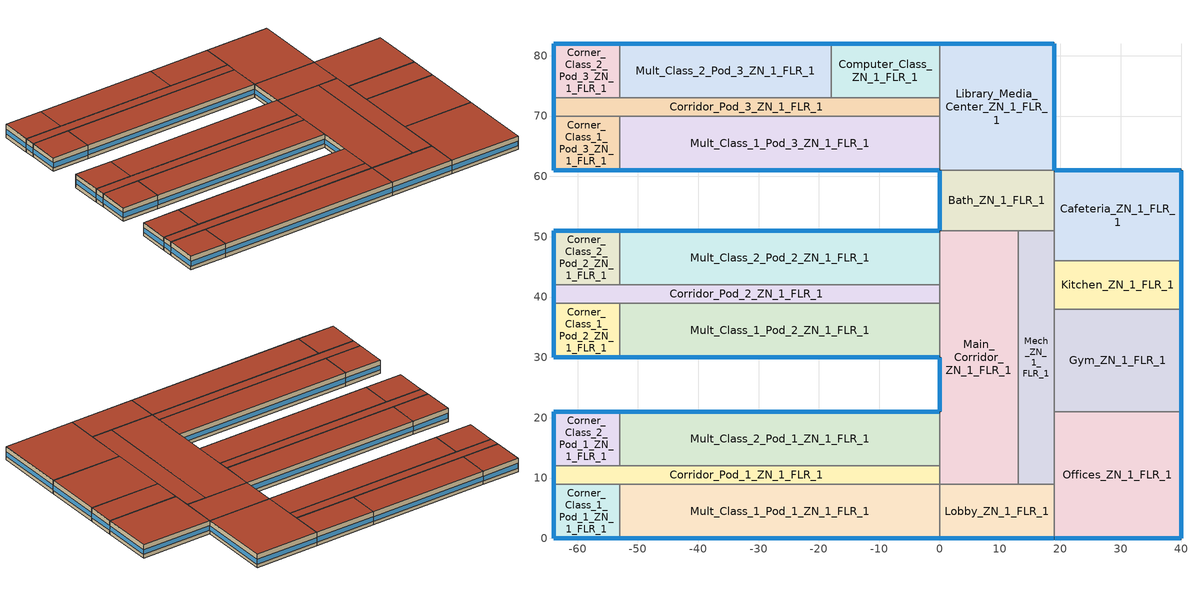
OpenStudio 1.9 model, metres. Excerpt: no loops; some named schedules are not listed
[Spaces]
Library_Media_Center_ZN_1_FLR_1
 floor ground: 19,82 19,61 0,61 0,82 z0
 wall outside: 19,61 19,82 0,82 z0:4
 wall to Computer_Class_ZN_1_FLR_1: 0,82 0,73 z0:4
 wall to Bath_ZN_1_FLR_1: 0,61 19,61 z0:4
 wall to Mult_Class_1_Pod_3_ZN_1_FLR_1: 0,70 0,61 z0:4
 wall to Corridor_Pod_3_ZN_1_FLR_1: 0,73 0,70 z0:4
 window: 19,61.05 19,81.95 / 18.95,82 0.05,82 z1.1:2.51
 roof outside: 19,61 19,82 0,82 0,61 z4
Main_Corridor_ZN_1_FLR_1
 floor ground: 13,51 13,9 0,9 0,51 z0
 wall outside: 0,30 0,21 z0:4
 wall to Lobby_ZN_1_FLR_1: 0,9 13,9 z0:4
 wall to Mult_Class_2_Pod_2_ZN_1_FLR_1: 0,51 0,42 z0:4
 wall to Mult_Class_2_Pod_1_ZN_1_FLR_1: 0,21 0,12 z0:4
 wall to Corridor_Pod_1_ZN_1_FLR_1: 0,12 0,9 z0:4
 wall to Bath_ZN_1_FLR_1: 13,51 0,51 z0:4
 wall to Mech_ZN_1_FLR_1: 13,9 13,51 z0:4
 wall to Corridor_Pod_2_ZN_1_FLR_1: 0,42 0,39 z0:4
 wall to Mult_Class_1_Pod_2_ZN_1_FLR_1: 0,39 0,30 z0:4
 window: 0,29.95 0,21.05 z1.1:2.52
 roof outside: 13,9 13,51 0,51 0,9 z4
Corridor_Pod_2_ZN_1_FLR_1
 floor ground: 0,42 0,39 -64,39 -64,42 z0
 wall outside: -64,42 -64,39 z0:4
 wall to Corner_Class_2_Pod_2_ZN_1_FLR_1: -53,42 -64,42 z0:4
 wall to Mult_Class_1_Pod_2_ZN_1_FLR_1: -53,39 0,39 z0:4
 wall to Corner_Class_1_Pod_2_ZN_1_FLR_1: -64,39 -53,39 z0:4
 wall to Mult_Class_2_Pod_2_ZN_1_FLR_1: 0,42 -53,42 z0:4
 window: -64,41.95 -64,39.05 z1.1:2.55
 roof outside: 0,39 0,42 -64,42 -64,39 z4
Kitchen_ZN_1_FLR_1
 floor ground: 40,46 40,38 19,38 19,46 z0
 wall outside: 40,38 40,46 z0:4
 wall to Mech_ZN_1_FLR_1: 19,46 19,38 z0:4
 wall to Cafeteria_ZN_1_FLR_1: 40,46 19,46 z0:4
 wall to Gym_ZN_1_FLR_1: 19,38 40,38 z0:4
 window: 40,38.05 40,45.95 z1.1:2.52
 roof outside: 40,38 40,46 19,46 19,38 z4
Computer_Class_ZN_1_FLR_1
 floor ground: 0,82 0,73 -18,73 -18,82 z0
 wall outside: 0,82 -18,82 z0:4
 wall to Corridor_Pod_3_ZN_1_FLR_1: -18,73 0,73 z0:4
 wall to Mult_Class_2_Pod_3_ZN_1_FLR_1: -18,82 -18,73 z0:4
 window: -0.05,82 -17.95,82 z1.1:2.51
 roof outside: 0,73 0,82 -18,82 -18,73 z4
Corner_Class_2_Pod_2_ZN_1_FLR_1
 floor ground: -53,51 -53,42 -64,42 -64,51 z0
 wall outside: -53,51 -64,51 -64,42 z0:4
 wall to Mult_Class_2_Pod_2_ZN_1_FLR_1: -53,42 -53,51 z0:4
 window: -53.05,51 -63.95,51 z1.1:2.51; -64,50.95 -64,42.05 z1.1:2.52
 roof outside: -53,42 -53,51 -64,51 -64,42 z4
Corridor_Pod_3_ZN_1_FLR_1
 floor ground: 0,73 0,70 -64,70 -64,73 z0
 wall outside: -64,73 -64,70 z0:4
 wall to Mult_Class_2_Pod_3_ZN_1_FLR_1: -18,73 -53,73 z0:4
 wall to Corner_Class_2_Pod_3_ZN_1_FLR_1: -53,73 -64,73 z0:4
 wall to Mult_Class_1_Pod_3_ZN_1_FLR_1: -53,70 0,70 z0:4
 wall to Corner_Class_1_Pod_3_ZN_1_FLR_1: -64,70 -53,70 z0:4
 window: -64,72.95 -64,70.05 z1.1:2.55
 roof outside: 0,70 0,73 -64,73 -64,70 z4
Mech_ZN_1_FLR_1
 floor ground: 19,51 19,9 13,9 13,51 z0
 wall to Lobby_ZN_1_FLR_1: 13,9 19,9 z0:4
 wall to Offices_ZN_1_FLR_1: 19,9 19,21 z0:4
 wall to Gym_ZN_1_FLR_1: 19,21 19,38 z0:4
 wall to Bath_ZN_1_FLR_1: 19,51 13,51 z0:4
 wall to Cafeteria_ZN_1_FLR_1: 19,46 19,51 z0:4
 roof outside: 19,9 19,51 13,51 13,9 z4
Mult_Class_1_Pod_1_ZN_1_FLR_1
 floor ground: 0,9 0,0 -53,0 -53,9 z0
 wall outside: -53,0 0,0 z0:4
 wall to Lobby_ZN_1_FLR_1: 0,0 0,9 z0:4
 wall to Corridor_Pod_1_ZN_1_FLR_1: 0,9 -53,9 z0:4
 wall to Corner_Class_1_Pod_1_ZN_1_FLR_1: -53,9 -53,0 z0:4
 window: -52.95,0 -0.05,0 z1.1:2.5
 roof outside: 0,0 0,9 -53,9 -53,0 z4
Mult_Class_1_Pod_2_ZN_1_FLR_1
 floor ground: 0,39 0,30 -53,30 -53,39 z0
 wall outside: -53,30 0,30 z0:4
 wall to Corner_Class_1_Pod_2_ZN_1_FLR_1: -53,39 -53,30 z0:4
 window: -52.95,30 -0.05,30 z1.1:2.5
 roof outside: 0,30 0,39 -53,39 -53,30 z4
Cafeteria_ZN_1_FLR_1
 floor ground: 40,61 40,46 19,46 19,61 z0
 wall outside: 40,46 40,61 19,61 z0:4
 wall to Bath_ZN_1_FLR_1: 19,61 19,51 z0:4
 window: 39.95,61 19.05,61 / 40,46.05 40,60.95 z1.1:2.51
 roof outside: 40,46 40,61 19,61 19,46 z4
Corner_Class_2_Pod_3_ZN_1_FLR_1
 floor ground: -53,82 -53,73 -64,73 -64,82 z0
 wall outside: -53,82 -64,82 -64,73 z0:4
 wall to Mult_Class_2_Pod_3_ZN_1_FLR_1: -53,73 -53,82 z0:4
 window: -64,81.95 -64,73.05 z1.1:2.52; -53.05,82 -63.95,82 z1.1:2.51
 roof outside: -53,73 -53,82 -64,82 -64,73 z4
Corner_Class_2_Pod_1_ZN_1_FLR_1
 floor ground: -53,21 -53,12 -64,12 -64,21 z0
 wall outside: -53,21 -64,21 -64,12 z0:4
 wall to Mult_Class_2_Pod_1_ZN_1_FLR_1: -53,12 -53,21 z0:4
 wall to Corridor_Pod_1_ZN_1_FLR_1: -64,12 -53,12 z0:4
 window: -53.05,21 -63.95,21 z1.1:2.51; -64,20.95 -64,12.05 z1.1:2.52
 roof outside: -53,12 -53,21 -64,21 -64,12 z4
Corridor_Pod_1_ZN_1_FLR_1
 floor ground: 0,12 0,9 -64,9 -64,12 z0
 wall outside: -64,12 -64,9 z0:4
 wall to Corner_Class_1_Pod_1_ZN_1_FLR_1: -64,9 -53,9 z0:4
 wall to Mult_Class_2_Pod_1_ZN_1_FLR_1: 0,12 -53,12 z0:4
 window: -64,11.95 -64,9.05 z1.1:2.55
 roof outside: 0,9 0,12 -64,12 -64,9 z4
Mult_Class_2_Pod_2_ZN_1_FLR_1
 floor ground: 0,51 0,42 -53,42 -53,51 z0
 wall outside: 0,51 -53,51 z0:4
 window: -0.05,51 -52.95,51 z1.1:2.5
 roof outside: 0,42 0,51 -53,51 -53,42 z4
Bath_ZN_1_FLR_1
 floor ground: 19,61 19,51 0,51 0,61 z0
 wall outside: 0,61 0,51 z0:4
 window: 0,60.95 0,51.05 z1.1:2.51
 roof outside: 19,51 19,61 0,61 0,51 z4
Corner_Class_1_Pod_3_ZN_1_FLR_1
 floor ground: -53,70 -53,61 -64,61 -64,70 z0
 wall outside: -64,70 -64,61 -53,61 z0:4
 wall to Mult_Class_1_Pod_3_ZN_1_FLR_1: -53,61 -53,70 z0:4
 window: -64,69.95 -64,61.05 z1.1:2.52; -63.95,61 -53.05,61 z1.1:2.51
 roof outside: -53,61 -53,70 -64,70 -64,61 z4
Gym_ZN_1_FLR_1
 floor ground: 40,38 40,21 19,21 19,38 z0
 wall outside: 40,21 40,38 z0:4
 wall to Offices_ZN_1_FLR_1: 19,21 40,21 z0:4
 window: 40,21.05 40,37.95 z1.1:2.51
 roof outside: 40,21 40,38 19,38 19,21 z4
Lobby_ZN_1_FLR_1
 floor ground: 19,9 19,0 0,0 0,9 z0
 wall outside: 0,0 19,0 z0:4
 wall to Offices_ZN_1_FLR_1: 19,0 19,9 z0:4
 window: 0.05,0 18.95,0 z1.1:2.51
 roof outside: 19,0 19,9 0,9 0,0 z4
Mult_Class_2_Pod_1_ZN_1_FLR_1
 floor ground: 0,21 0,12 -53,12 -53,21 z0
 wall outside: 0,21 -53,21 z0:4
 window: -0.05,21 -52.95,21 z1.1:2.5
 roof outside: 0,12 0,21 -53,21 -53,12 z4
Mult_Class_2_Pod_3_ZN_1_FLR_1
 floor ground: -18,82 -18,73 -53,73 -53,82 z0
 wall outside: -18,82 -53,82 z0:4
 window: -18.05,82 -52.95,82 z1.1:2.5
 roof outside: -18,73 -18,82 -53,82 -53,73 z4
Offices_ZN_1_FLR_1
 floor ground: 40,21 40,0 19,0 19,21 z0
 wall outside: 19,0 40,0 40,21 z0:4
 window: 19.05,0 39.95,0 / 40,0.05 40,20.95 z1.1:2.51
 roof outside: 40,0 40,21 19,21 19,0 z4
Mult_Class_1_Pod_3_ZN_1_FLR_1
 floor ground: 0,70 0,61 -53,61 -53,70 z0
 wall outside: -53,61 0,61 z0:4
 window: -52.95,61 -0.05,61 z1.1:2.5
 roof outside: 0,61 0,70 -53,70 -53,61 z4
Corner_Class_1_Pod_2_ZN_1_FLR_1
 floor ground: -53,39 -53,30 -64,30 -64,39 z0
 wall outside: -64,39 -64,30 -53,30 z0:4
 window: -64,38.95 -64,30.05 z1.1:2.52; -63.95,30 -53.05,30 z1.1:2.51
 roof outside: -53,30 -53,39 -64,39 -64,30 z4
Corner_Class_1_Pod_1_ZN_1_FLR_1
 floor ground: -53,9 -53,0 -64,0 -64,9 z0
 wall outside: -64,9 -64,0 -53,0 z0:4
 window: -63.95,0 -53.05,0 z1.1:2.51; -64,8.95 -64,0.05 z1.1:2.52
 roof outside: -53,0 -53,9 -64,9 -64,0 z4
[Site]
Houston Bush Intercontinental_TX_USA: Latitude {deg}=30; Longitude {deg}=-95.37; Time Zone {hr}=-6; Elevation {m}=29; Terrain=City
[Building]
90.1-2007-PrimarySchool-ASHRAE 169-2006-2A created: 2015-08-18 13:33:32 -0600: North Axis {deg}=0; Default Construction Set=90.1-2007 - PriSchl - ASHRAE 169-2006-2A
[Site:GroundTemperature:BuildingSurface]
20.78, 20.74, 20.81, 20.87, 20.95, 23.19, 23.53, 23.6, 23.61, 21.33, 21.02, 20.85
[Site:WaterMainsTemperature]
Calculation Method=Correlation; Annual Average Outdoor Air Temperature {C}=20.3167; Maximum Difference In Monthly Average Outdoor Air Temperatures {deltaC}=17.8
[SizingPeriod:DesignDay] Barometric Pressure {Pa}=100977; Sky Clearness=0; Rain Indicator=0; Snow Indicator=0; Day of Month=21; Daylight Saving Time Indicator=0; Humidity Indicating Type=Wetbulb; Dry-Bulb Temperature Range Modifier Type=DefaultMultipliers
Name | Maximum Dry-Bulb Temperature {C} | Daily Dry-Bulb Temperature Range {deltaC} | Humidity Indicating Conditions at Maximum Dry-Bulb {BasedOnField A3} | Wind Speed {m/s} | Wind Direction {deg} | Month | Day Type | Solar Model Indicator | ASHRAE Taub | ASHRAE Taud
Houston Bush Intercontinental Ann Clg .4% Condns DB=>MWB | 36 | 10.1 | 24.8 | 3.5 | 170 | 7 | SummerDesignDay | ASHRAETau | 0.499 | 1.97
Houston Bush Intercontinental Ann Htg 99.6% Condns DB | -1.6 | 0 | -1.6 | 2.8 | 0 | 1 | WinterDesignDay | ASHRAEClearSky
[ClimateZones]
Climate Zone Institution Name 1=ASHRAE; Climate Zone Document Name 1=ANSI/ASHRAE Standard 169; Climate Zone Document Year 1=2006; Climate Zone Institution Name 2=CEC; Climate Zone Document Name 2=California Climate Zone Descriptions; Climate Zone Document Year 2=1995
[Material:NoMass] Thermal Absorptance=0.9; Solar Absorptance=0.7
Name | Roughness | Thermal Resistance {m2-K/W} | Visible Absorptance
CP02 CARPET PAD | VeryRough | 0.21648 | 0.8
Typical Insulation R-6.78 | Smooth | 1.19347 | 0.7
Typical Carpet Pad | Smooth | 0.21648 | 0.8
Typical Insulation R-5.89 | Smooth | 1.03652 | 0.7
Typical Insulation R-19.72 | Smooth | 3.4722 | 0.7
Typical Insulation R-0.58 | Smooth | 0.101875 | 0.7
Typical Insulation | Smooth | 0.0282222 | 0.7
[Material]
Name | Roughness | Thickness {m} | Conductivity {W/m-K} | Density {kg/m3} | Specific Heat {J/kg-K} | Thermal Absorptance | Solar Absorptance | Visible Absorptance
100mm Normalweight concrete floor | MediumSmooth | 0.1016 | 2.31 | 2322 | 832
G01 13mm gypsum board | Smooth | 0.0127 | 0.16 | 800 | 1090 | 0.9 | 0.7 | 0.5
4 in. Normalweight Concrete Floor | MediumRough | 0.1016 | 2.31 | 2322 | 832 | 0.9 | 0.7 | 0.7
25mm Stucco | Smooth | 0.0254 | 0.72 | 1856 | 840 | 0.9 | 0.7 | 0.7
5/8 in. Gypsum Board | MediumSmooth | 0.0159 | 0.16 | 800 | 1090 | 0.9 | 0.7 | 0.7
Roof Membrane - Highly Reflective | VeryRough | 0.0095 | 0.16 | 1121.29 | 1460 | 0.75 | 0.45 | 0.7
Metal Roof Surface; F08 Metal surface | Smooth | 0.0008 | 45.28 | 7824 | 500 | 0.9 | 0.7 | 0.7
6 in. Normalweight Concrete Floor | MediumRough | 0.1524 | 2.31 | 2322 | 832 | 0.9 | 0.7 | 0.7
8 in. Concrete Block Basement Wall | MediumRough | 0.2032 | 1.326 | 1842 | 912 | 0.9 | 0.7 | 0.7
G05 25mm wood | MediumSmooth | 0.0254 | 0.15 | 608 | 1630 | 0.9 | 0.5 | 0.5
Std Wood 6inch | MediumSmooth | 0.15 | 0.12 | 540 | 1210 | 0.9 | 0.7 | 0.7
[Construction]
Typical Insulated Exterior Mass Floor R-9.35: Typical Insulation R-6.78, 4 in. Normalweight Concrete Floor, Typical Carpet Pad
Typical Insulated Steel Framed Exterior Wall R-8.06: 25mm Stucco, 5/8 in. Gypsum Board, Typical Insulation R-5.89, 5/8 in. Gypsum Board
Typical IEAD Roof - Highly Reflective R-20.83: Roof Membrane - Highly Reflective, Typical Insulation R-19.72, Metal Roof Surface
Typical Interior Floor: 100mm Normalweight concrete floor, CP02 CARPET PAD
Typical Interior Wall: G01 13mm gypsum board, G01 13mm gypsum board
Typical Interior Ceiling: CP02 CARPET PAD, 100mm Normalweight concrete floor
Typical Insulated Carpeted 6in Slab Floor: 6 in. Normalweight Concrete Floor, Typical Carpet Pad
Typical Insulated Basement Mass Wall: 8 in. Concrete Block Basement Wall
U 0.72 SHGC 0.25 Sgl Ref-B-M Tint 6mm: REF B TINT MID 6MM
Typical Insulated Metal Door R-1.43: F08 Metal surface, Typical Insulation R-0.58
Typical Overhead Door: Typical Insulation
U 1.98 SHGC 0.36 Sgl Ref-B-H Clr 6mm: REF B CLEAR HI 6MM
Typical Interior Window: Clear 3mm
Typical Interior Door; Typical Interior Partition: G05 25mm wood
InteriorFurnishings: Std Wood 6inch
[DefaultConstructionSet]
90.1-2007 - PriSchl - ASHRAE 169-2006-2A: Default Exterior Surface Constructions=Default Surface Constructions 1; Default Interior Surface Constructions=Default Surface Constructions 2; Default Ground Contact Surface Constructions=Default Surface Constructions 3; Default Exterior SubSurface Constructions=Default Sub Surface Constructions 1; Default Interior SubSurface Constructions=Default Sub Surface Constructions 2; Interior Partition Construction=Typical Interior Partition
[DefaultSurfaceConstructions]
Name | Floor Construction | Wall Construction | Roof Ceiling Construction
Default Surface Constructions 1 | Typical Insulated Exterior Mass Floor R-9.35 | Typical Insulated Steel Framed Exterior Wall R-8.06 | Typical IEAD Roof - Highly Reflective R-20.83
Default Surface Constructions 2 | Typical Interior Floor | Typical Interior Wall | Typical Interior Ceiling
Default Surface Constructions 3 | Typical Insulated Carpeted 6in Slab Floor | Typical Insulated Basement Mass Wall
[DefaultSubSurfaceConstructions]
Name | Fixed Window Construction | Operable Window Construction | Door Construction | Overhead Door Construction | Skylight Construction | Tubular Daylight Dome Construction | Tubular Daylight Diffuser Construction
Default Sub Surface Constructions 1 | U 0.72 SHGC 0.25 Sgl Ref-B-M Tint 6mm | U 0.72 SHGC 0.25 Sgl Ref-B-M Tint 6mm | Typical Insulated Metal Door R-1.43 | Typical Overhead Door | U 1.98 SHGC 0.36 Sgl Ref-B-H Clr 6mm | Typical Interior Window | Typical Interior Window
Default Sub Surface Constructions 2 | Typical Interior Window | Typical Interior Window | Typical Interior Door
[WindowMaterial:Glazing] Optical Data Type=SpectralAverage; Infrared Transmittance at Normal Incidence=0; Front Side Infrared Hemispherical Emissivity=0.84; Conductivity {W/m-K}=0.9; Dirt Correction Factor for Solar and Visible Transmittance=1; Solar Diffusing=No
Name | Thickness {m} | Solar Transmittance at Normal Incidence | Front Side Solar Reflectance at Normal Incidence | Back Side Solar Reflectance at Normal Incidence | Visible Transmittance at Normal Incidence | Front Side Visible Reflectance at Normal Incidence | Back Side Visible Reflectance at Normal Incidence | Back Side Infrared Hemispherical Emissivity
REF B TINT MID 6MM | 0.006 | 0.1 | 0.11 | 0.41 | 0.13 | 0.1 | 0.32 | 0.45
REF B CLEAR HI 6MM | 0.006 | 0.24 | 0.16 | 0.32 | 0.3 | 0.16 | 0.29 | 0.6
Clear 3mm | 0.003 | 0.837 | 0.075 | 0.075 | 0.898 | 0.081 | 0.081 | 0.84
[Space] Part of Total Floor Area=Yes
Name | Space Type | Thermal Zone
Corner_Class_2_Pod_3_ZN_1_FLR_1 | 90.1-2007 - PriSchl - Classroom | Corner_Class_2_Pod_3_ZN_1_FLR_1 ZN
Library_Media_Center_ZN_1_FLR_1 | 90.1-2007 - PriSchl - Classroom | Library_Media_Center_ZN_1_FLR_1 ZN
Main_Corridor_ZN_1_FLR_1 | 90.1-2007 - PriSchl - Corridor | Main_Corridor_ZN_1_FLR_1 ZN
Corridor_Pod_2_ZN_1_FLR_1 | 90.1-2007 - PriSchl - Corridor | Corridor_Pod_2_ZN_1_FLR_1 ZN
Mult_Class_2_Pod_2_ZN_1_FLR_1 | 90.1-2007 - PriSchl - Classroom | Mult_Class_2_Pod_2_ZN_1_FLR_1 ZN
Kitchen_ZN_1_FLR_1 | 90.1-2007 - PriSchl - Kitchen | Kitchen_ZN_1_FLR_1 ZN
Mult_Class_1_Pod_3_ZN_1_FLR_1 | 90.1-2007 - PriSchl - Classroom | Mult_Class_1_Pod_3_ZN_1_FLR_1 ZN
Corridor_Pod_1_ZN_1_FLR_1 | 90.1-2007 - PriSchl - Corridor | Corridor_Pod_1_ZN_1_FLR_1 ZN
Computer_Class_ZN_1_FLR_1 | 90.1-2007 - PriSchl - Classroom | Computer_Class_ZN_1_FLR_1 ZN
Mult_Class_1_Pod_2_ZN_1_FLR_1 | 90.1-2007 - PriSchl - Classroom | Mult_Class_1_Pod_2_ZN_1_FLR_1 ZN
Mult_Class_2_Pod_1_ZN_1_FLR_1 | 90.1-2007 - PriSchl - Classroom | Mult_Class_2_Pod_1_ZN_1_FLR_1 ZN
Corner_Class_2_Pod_2_ZN_1_FLR_1 | 90.1-2007 - PriSchl - Classroom | Corner_Class_2_Pod_2_ZN_1_FLR_1 ZN
Mult_Class_1_Pod_1_ZN_1_FLR_1 | 90.1-2007 - PriSchl - Classroom | Mult_Class_1_Pod_1_ZN_1_FLR_1 ZN
Corner_Class_1_Pod_1_ZN_1_FLR_1 | 90.1-2007 - PriSchl - Classroom | Corner_Class_1_Pod_1_ZN_1_FLR_1 ZN
Corridor_Pod_3_ZN_1_FLR_1 | 90.1-2007 - PriSchl - Corridor | Corridor_Pod_3_ZN_1_FLR_1 ZN
Mech_ZN_1_FLR_1 | 90.1-2007 - PriSchl - Mechanical | Mech_ZN_1_FLR_1 ZN
Cafeteria_ZN_1_FLR_1 | 90.1-2007 - PriSchl - Cafeteria | Cafeteria_ZN_1_FLR_1 ZN
Corner_Class_2_Pod_1_ZN_1_FLR_1 | 90.1-2007 - PriSchl - Classroom | Corner_Class_2_Pod_1_ZN_1_FLR_1 ZN
Bath_ZN_1_FLR_1 | 90.1-2007 - PriSchl - Restroom | Bath_ZN_1_FLR_1 ZN
Corner_Class_1_Pod_3_ZN_1_FLR_1 | 90.1-2007 - PriSchl - Classroom | Corner_Class_1_Pod_3_ZN_1_FLR_1 ZN
Corner_Class_1_Pod_2_ZN_1_FLR_1 | 90.1-2007 - PriSchl - Classroom | Corner_Class_1_Pod_2_ZN_1_FLR_1 ZN
Offices_ZN_1_FLR_1 | 90.1-2007 - PriSchl - Office | Offices_ZN_1_FLR_1 ZN
Gym_ZN_1_FLR_1 | 90.1-2007 - PriSchl - Gym | Gym_ZN_1_FLR_1 ZN
Lobby_ZN_1_FLR_1 | 90.1-2007 - PriSchl - Lobby | Lobby_ZN_1_FLR_1 ZN
Mult_Class_2_Pod_3_ZN_1_FLR_1 | 90.1-2007 - PriSchl - Classroom | Mult_Class_2_Pod_3_ZN_1_FLR_1 ZN
[SpaceType] Standards Building Type=PrimarySchool
Name | Default Schedule Set | Design Specification Outdoor Air Object | Standards Space Type
90.1-2007 - PriSchl - Mechanical | 90.1-2007 - PriSchl - Mechanical Schedule Set | 90.1-2007 - PriSchl - Mechanical Ventilation | Mechanical
90.1-2007 - PriSchl - Classroom | 90.1-2007 - PriSchl - Classroom Schedule Set | 90.1-2007 - PriSchl - Classroom Ventilation | Classroom
90.1-2007 - PriSchl - Office | 90.1-2007 - PriSchl - Office Schedule Set | 90.1-2007 - PriSchl - Office Ventilation | Office
90.1-2007 - PriSchl - Cafeteria | 90.1-2007 - PriSchl - Cafeteria Schedule Set | 90.1-2007 - PriSchl - Cafeteria Ventilation | Cafeteria
90.1-2007 - PriSchl - Kitchen | 90.1-2007 - PriSchl - Kitchen Schedule Set | 90.1-2007 - PriSchl - Kitchen Ventilation | Kitchen
90.1-2007 - PriSchl - Gym | 90.1-2007 - PriSchl - Gym Schedule Set | 90.1-2007 - PriSchl - Gym Ventilation | Gym
90.1-2007 - PriSchl - Restroom | 90.1-2007 - PriSchl - Restroom Schedule Set | 90.1-2007 - PriSchl - Restroom Ventilation | Restroom
90.1-2007 - PriSchl - Corridor | 90.1-2007 - PriSchl - Corridor Schedule Set | 90.1-2007 - PriSchl - Corridor Ventilation | Corridor
90.1-2007 - PriSchl - Lobby | 90.1-2007 - PriSchl - Lobby Schedule Set | 90.1-2007 - PriSchl - Lobby Ventilation | Lobby
[DefaultScheduleSet] Infiltration Schedule=SchoolPrimary INFIL_SCH_PNNL
Name | Lighting Schedule | Electric Equipment Schedule | Number of People Schedule | People Activity Level Schedule | Gas Equipment Schedule
90.1-2007 - PriSchl - Mechanical Schedule Set | SchoolPrimary BLDG_LIGHT_SCH | SchoolPrimary BLDG_EQUIP_SCH
90.1-2007 - PriSchl - Classroom Schedule Set | SchoolPrimary BLDG_LIGHT_CLASSROOM_SCH | SchoolPrimary BLDG_EQUIP_SCH | SchoolPrimary BLDG_LIGHT_CLASSROOM_SCH | SchoolPrimary ACTIVITY_SCH
90.1-2007 - PriSchl - Office Schedule Set | SchoolPrimary BLDG_LIGHT_SCH | SchoolPrimary BLDG_EQUIP_SCH | SchoolPrimary BLDG_LIGHT_OFFICE_SCH | SchoolPrimary ACTIVITY_SCH
90.1-2007 - PriSchl - Cafeteria Schedule Set | SchoolPrimary BLDG_LIGHT_SCH | SchoolPrimary BLDG_EQUIP_SCH | SchoolPrimary BLDG_OCC_SCH_Cafeteria | SchoolPrimary ACTIVITY_SCH
90.1-2007 - PriSchl - Kitchen Schedule Set | SchoolPrimary BLDG_LIGHT_SCH | SchoolPrimary KITCHEN_ELEC_EQUIP_SCH | SchoolPrimary BLDG_LIGHT_SCH | SchoolPrimary ACTIVITY_SCH | SchoolPrimary KITCHEN_GAS_EQUIP_SCH
90.1-2007 - PriSchl - Gym Schedule Set | SchoolPrimary BLDG_LIGHT_GYM_SCH | SchoolPrimary BLDG_EQUIP_SCH | SchoolPrimary BLDG_LIGHT_GYM_SCH | SchoolPrimary ACTIVITY_SCH
90.1-2007 - PriSchl - Restroom Schedule Set | SchoolPrimary BLDG_LIGHT_BATH_SCH | SchoolPrimary BLDG_EQUIP_SCH
90.1-2007 - PriSchl - Corridor Schedule Set | SchoolPrimary BLDG_LIGHT_CORRIDOR_SCH | SchoolPrimary BLDG_EQUIP_SCH
90.1-2007 - PriSchl - Lobby Schedule Set | SchoolPrimary BLDG_LIGHT_LOBBYFLR1_SCH | SchoolPrimary BLDG_EQUIP_SCH
[Lights:Definition] Design Level Calculation Method=Watts/Area; Fraction Radiant=0.37; Fraction Visible=0.2; Return Air Fraction=0
Name | Watts per Space Floor Area {W/m2}
90.1-2007 - PriSchl - Mechanical Lights Definition | 16.1459
90.1-2007 - PriSchl - Classroom Lights Definition | 15.0695
90.1-2007 - PriSchl - Office Lights Definition | 11.8403
90.1-2007 - PriSchl - Cafeteria Lights Definition; 90.1-2007 - PriSchl - Gym Lights Definition; 90.1-2007 - PriSchl - Restroom Lights Definition | 9.68752
90.1-2007 - PriSchl - Kitchen Lights Definition | 12.9167
90.1-2007 - PriSchl - Corridor Lights Definition | 5.38196
90.1-2007 - PriSchl - Lobby Lights Definition | 13.9931
[Lights]
Name | Lights Definition | Space or SpaceType
90.1-2007 - PriSchl - Mechanical Lights | 90.1-2007 - PriSchl - Mechanical Lights Definition | 90.1-2007 - PriSchl - Mechanical
90.1-2007 - PriSchl - Classroom Lights | 90.1-2007 - PriSchl - Classroom Lights Definition | 90.1-2007 - PriSchl - Classroom
90.1-2007 - PriSchl - Office Lights | 90.1-2007 - PriSchl - Office Lights Definition | 90.1-2007 - PriSchl - Office
90.1-2007 - PriSchl - Cafeteria Lights | 90.1-2007 - PriSchl - Cafeteria Lights Definition | 90.1-2007 - PriSchl - Cafeteria
90.1-2007 - PriSchl - Kitchen Lights | 90.1-2007 - PriSchl - Kitchen Lights Definition | 90.1-2007 - PriSchl - Kitchen
90.1-2007 - PriSchl - Gym Lights | 90.1-2007 - PriSchl - Gym Lights Definition | 90.1-2007 - PriSchl - Gym
90.1-2007 - PriSchl - Restroom Lights | 90.1-2007 - PriSchl - Restroom Lights Definition | 90.1-2007 - PriSchl - Restroom
90.1-2007 - PriSchl - Corridor Lights | 90.1-2007 - PriSchl - Corridor Lights Definition | 90.1-2007 - PriSchl - Corridor
90.1-2007 - PriSchl - Lobby Lights | 90.1-2007 - PriSchl - Lobby Lights Definition | 90.1-2007 - PriSchl - Lobby
[DesignSpecification:OutdoorAir] Outdoor Air Method=Sum
Name | Outdoor Air Flow per Floor Area {m3/s-m2} | Outdoor Air Flow per Person {m3/s-person}
90.1-2007 - PriSchl - Mechanical Ventilation | 0.0006096
90.1-2007 - PriSchl - Classroom Ventilation | 0.0006096 | 0.00471947
90.1-2007 - PriSchl - Office Ventilation | 0.0003048 | 0.00235974
90.1-2007 - PriSchl - Cafeteria Ventilation; 90.1-2007 - PriSchl - Kitchen Ventilation | 0.0009144 | 0.00353961
90.1-2007 - PriSchl - Gym Ventilation | 0.001524
90.1-2007 - PriSchl - Restroom Ventilation; 90.1-2007 - PriSchl - Corridor Ventilation; 90.1-2007 - PriSchl - Lobby Ventilation | 0.0003048
[ElectricEquipment:Definition] Design Level Calculation Method=Watts/Area
Name | Watts per Space Floor Area {W/m2} | Fraction Latent | Fraction Radiant | Fraction Lost
90.1-2007 - PriSchl - Mechanical Electric Equipment Definition; 90.1-2007 - PriSchl - Restroom Electric Equipment Definition; 90.1-2007 - PriSchl - Corridor Electric Equipment Definition; 90.1-2007 - PriSchl - Lobby Electric Equipment Definition | 2.90626 | 0 | 0.5 | 0
90.1-2007 - PriSchl - Classroom Electric Equipment Definition | 10.9792 | 0 | 0.5 | 0
90.1-2007 - PriSchl - Office Electric Equipment Definition | 7.85765 | 0 | 0.5 | 0
90.1-2007 - PriSchl - Cafeteria Electric Equipment Definition | 18.5139 | 0 | 0.5 | 0
90.1-2007 - PriSchl - Kitchen Electric Equipment Definition | 190.521 | 0.25 | 0.3 | 0.2
90.1-2007 - PriSchl - Gym Electric Equipment Definition | 3.65973 | 0 | 0.5 | 0
[ElectricEquipment]
Name | Electric Equipment Definition | Space or SpaceType
90.1-2007 - PriSchl - Mechanical Electric Equipment | 90.1-2007 - PriSchl - Mechanical Electric Equipment Definition | 90.1-2007 - PriSchl - Mechanical
90.1-2007 - PriSchl - Classroom Electric Equipment | 90.1-2007 - PriSchl - Classroom Electric Equipment Definition | 90.1-2007 - PriSchl - Classroom
90.1-2007 - PriSchl - Office Electric Equipment | 90.1-2007 - PriSchl - Office Electric Equipment Definition | 90.1-2007 - PriSchl - Office
90.1-2007 - PriSchl - Cafeteria Electric Equipment | 90.1-2007 - PriSchl - Cafeteria Electric Equipment Definition | 90.1-2007 - PriSchl - Cafeteria
90.1-2007 - PriSchl - Kitchen Electric Equipment | 90.1-2007 - PriSchl - Kitchen Electric Equipment Definition | 90.1-2007 - PriSchl - Kitchen
90.1-2007 - PriSchl - Gym Electric Equipment | 90.1-2007 - PriSchl - Gym Electric Equipment Definition | 90.1-2007 - PriSchl - Gym
90.1-2007 - PriSchl - Restroom Electric Equipment | 90.1-2007 - PriSchl - Restroom Electric Equipment Definition | 90.1-2007 - PriSchl - Restroom
90.1-2007 - PriSchl - Corridor Electric Equipment | 90.1-2007 - PriSchl - Corridor Electric Equipment Definition | 90.1-2007 - PriSchl - Corridor
90.1-2007 - PriSchl - Lobby Electric Equipment | 90.1-2007 - PriSchl - Lobby Electric Equipment Definition | 90.1-2007 - PriSchl - Lobby
[ThermostatSetpoint:DualSetpoint] Heating Setpoint Temperature Schedule=SchoolPrimary HTGSETP_SCH_NO_OPTIMUM; Cooling Setpoint Temperature Schedule=SchoolPrimary CLGSETP_SCH_NO_OPTIMUM
90.1-2007 - PriSchl - Mechanical Thermostat; 90.1-2007 - PriSchl - Classroom Thermostat; 90.1-2007 - PriSchl - Office Thermostat; 90.1-2007 - PriSchl - Cafeteria Thermostat; 90.1-2007 - PriSchl - Kitchen Thermostat; 90.1-2007 - PriSchl - Gym Thermostat; 90.1-2007 - PriSchl - Restroom Thermostat; 90.1-2007 - PriSchl - Corridor Thermostat; 90.1-2007 - PriSchl - Lobby Thermostat
[People:Definition] Number of People Calculation Method=People/Area; Fraction Radiant=0.3
Name | People per Space Floor Area {person/m2}
90.1-2007 - PriSchl - Classroom People Definition | 0.269098
90.1-2007 - PriSchl - Office People Definition | 0.0538196
90.1-2007 - PriSchl - Cafeteria People Definition | 1.07639
90.1-2007 - PriSchl - Kitchen People Definition | 0.149941
90.1-2007 - PriSchl - Gym People Definition | 0.322917
[People]
Name | People Definition | Space or SpaceType
90.1-2007 - PriSchl - Classroom People | 90.1-2007 - PriSchl - Classroom People Definition | 90.1-2007 - PriSchl - Classroom
90.1-2007 - PriSchl - Office People | 90.1-2007 - PriSchl - Office People Definition | 90.1-2007 - PriSchl - Office
90.1-2007 - PriSchl - Cafeteria People | 90.1-2007 - PriSchl - Cafeteria People Definition | 90.1-2007 - PriSchl - Cafeteria
90.1-2007 - PriSchl - Kitchen People | 90.1-2007 - PriSchl - Kitchen People Definition | 90.1-2007 - PriSchl - Kitchen
90.1-2007 - PriSchl - Gym People | 90.1-2007 - PriSchl - Gym People Definition | 90.1-2007 - PriSchl - Gym
[GasEquipment:Definition]
90.1-2007 - PriSchl - Kitchen Gas Equipment Definition: Design Level Calculation Method=Watts/Area; Watts per Space Floor Area {W/m2}=695.587; Fraction Latent=0.1; Fraction Radiant=0.2; Fraction Lost=0.7
[GasEquipment]
90.1-2007 - PriSchl - Kitchen Gas Equipment: Gas Equipment Definition=90.1-2007 - PriSchl - Kitchen Gas Equipment Definition; Space or SpaceType=90.1-2007 - PriSchl - Kitchen
[SpaceInfiltration:DesignFlowRate] Design Flow Rate Calculation Method=Flow/ExteriorArea; Constant Term Coefficient=0; Temperature Term Coefficient=0; Velocity Term Coefficient=0.224; Velocity Squared Term Coefficient=0
Name | Space or SpaceType | Flow per Exterior Surface Area {m3/s-m2}
Bath_ZN_1_FLR_1 Infiltration | Bath_ZN_1_FLR_1 | 0.000178301
Cafeteria_ZN_1_FLR_1 Infiltration | Cafeteria_ZN_1_FLR_1 | 0.000321641
Computer_Class_ZN_1_FLR_1 Infiltration | Computer_Class_ZN_1_FLR_1 | 0.000315456
Corner_Class_1_Pod_1_ZN_1_FLR_1 Infiltration | Corner_Class_1_Pod_1_ZN_1_FLR_1 | 0.000458204
Corner_Class_1_Pod_2_ZN_1_FLR_1 Infiltration | Corner_Class_1_Pod_2_ZN_1_FLR_1 | 0.000458204
Corner_Class_1_Pod_3_ZN_1_FLR_1 Infiltration | Corner_Class_1_Pod_3_ZN_1_FLR_1 | 0.000458204
Corner_Class_2_Pod_1_ZN_1_FLR_1 Infiltration | Corner_Class_2_Pod_1_ZN_1_FLR_1 | 0.000458204
Corner_Class_2_Pod_2_ZN_1_FLR_1 Infiltration | Corner_Class_2_Pod_2_ZN_1_FLR_1 | 0.000458204
Corner_Class_2_Pod_3_ZN_1_FLR_1 Infiltration | Corner_Class_2_Pod_3_ZN_1_FLR_1 | 0.000458204
Corridor_Pod_1_ZN_1_FLR_1 Infiltration | Corridor_Pod_1_ZN_1_FLR_1 | 6.03078e-05
Corridor_Pod_2_ZN_1_FLR_1 Infiltration | Corridor_Pod_2_ZN_1_FLR_1 | 6.03078e-05
Corridor_Pod_3_ZN_1_FLR_1 Infiltration | Corridor_Pod_3_ZN_1_FLR_1 | 6.03078e-05
Gym_ZN_1_FLR_1 Infiltration | Gym_ZN_1_FLR_1 | 0.000164037
Kitchen_ZN_1_FLR_1 Infiltration | Kitchen_ZN_1_FLR_1 | 0.000164037
Library_Media_Center_ZN_1_FLR_1 Infiltration | Library_Media_Center_ZN_1_FLR_1 | 0.000293447
Lobby_ZN_1_FLR_1 Infiltration | Lobby_ZN_1_FLR_1 | 0.000315456
Main_Corridor_ZN_1_FLR_1 Infiltration | Main_Corridor_ZN_1_FLR_1 | 6.34164e-05
Mult_Class_1_Pod_1_ZN_1_FLR_1 Infiltration | Mult_Class_1_Pod_1_ZN_1_FLR_1 | 0.000315456
Mult_Class_1_Pod_2_ZN_1_FLR_1 Infiltration | Mult_Class_1_Pod_2_ZN_1_FLR_1 | 0.000315456
Mult_Class_1_Pod_3_ZN_1_FLR_1 Infiltration | Mult_Class_1_Pod_3_ZN_1_FLR_1 | 0.000315456
Mult_Class_2_Pod_1_ZN_1_FLR_1 Infiltration | Mult_Class_2_Pod_1_ZN_1_FLR_1 | 0.000315456
Mult_Class_2_Pod_2_ZN_1_FLR_1 Infiltration | Mult_Class_2_Pod_2_ZN_1_FLR_1 | 0.000315456
Mult_Class_2_Pod_3_ZN_1_FLR_1 Infiltration | Mult_Class_2_Pod_3_ZN_1_FLR_1 | 0.000315456
Offices_ZN_1_FLR_1 Infiltration | Offices_ZN_1_FLR_1 | 0.000282823
[InternalMass:Definition]
Internal Mass Definition 1: Construction=InteriorFurnishings; Design Level Calculation Method=SurfaceArea/Area; Surface Area per Space Floor Area=2
[InternalMass] Internal Mass Definition=Internal Mass Definition 1
Name | Space or SpaceType
Corner_Class_1_Pod_1_ZN_1_FLR_1 Mass | Corner_Class_1_Pod_1_ZN_1_FLR_1
Mult_Class_1_Pod_1_ZN_1_FLR_1 Mass | Mult_Class_1_Pod_1_ZN_1_FLR_1
Corridor_Pod_1_ZN_1_FLR_1 Mass | Corridor_Pod_1_ZN_1_FLR_1
Corner_Class_2_Pod_1_ZN_1_FLR_1 Mass | Corner_Class_2_Pod_1_ZN_1_FLR_1
Mult_Class_2_Pod_1_ZN_1_FLR_1 Mass | Mult_Class_2_Pod_1_ZN_1_FLR_1
Mult_Class_1_Pod_2_ZN_1_FLR_1 Mass | Mult_Class_1_Pod_2_ZN_1_FLR_1
Corridor_Pod_2_ZN_1_FLR_1 Mass | Corridor_Pod_2_ZN_1_FLR_1
Corner_Class_2_Pod_2_ZN_1_FLR_1 Mass | Corner_Class_2_Pod_2_ZN_1_FLR_1
Mult_Class_2_Pod_2_ZN_1_FLR_1 Mass | Mult_Class_2_Pod_2_ZN_1_FLR_1
Corner_Class_1_Pod_2_ZN_1_FLR_1 Mass | Corner_Class_1_Pod_2_ZN_1_FLR_1
Corner_Class_1_Pod_3_ZN_1_FLR_1 Mass | Corner_Class_1_Pod_3_ZN_1_FLR_1
Mult_Class_1_Pod_3_ZN_1_FLR_1 Mass | Mult_Class_1_Pod_3_ZN_1_FLR_1
Corridor_Pod_3_ZN_1_FLR_1 Mass | Corridor_Pod_3_ZN_1_FLR_1
Corner_Class_2_Pod_3_ZN_1_FLR_1 Mass | Corner_Class_2_Pod_3_ZN_1_FLR_1
Mult_Class_2_Pod_3_ZN_1_FLR_1 Mass | Mult_Class_2_Pod_3_ZN_1_FLR_1
Computer_Class_ZN_1_FLR_1 Mass | Computer_Class_ZN_1_FLR_1
Main_Corridor_ZN_1_FLR_1 Mass | Main_Corridor_ZN_1_FLR_1
Lobby_ZN_1_FLR_1 Mass | Lobby_ZN_1_FLR_1
Mech_ZN_1_FLR_1 Mass | Mech_ZN_1_FLR_1
Bath_ZN_1_FLR_1 Mass; Bath_ZN_1_FLR_1 Mass 1 | Bath_ZN_1_FLR_1
Offices_ZN_1_FLR_1 Mass | Offices_ZN_1_FLR_1
Library_Media_Center_ZN_1_FLR_1 Mass | Library_Media_Center_ZN_1_FLR_1
Kitchen_ZN_1_FLR_1 Mass; Kitchen_ZN_1_FLR_1 Mass 1; Kitchen_ZN_1_FLR_1 Mass 2; Kitchen_ZN_1_FLR_1 Mass 3 | Kitchen_ZN_1_FLR_1
Gym_ZN_1_FLR_1 Mass | Gym_ZN_1_FLR_1
Cafeteria_ZN_1_FLR_1 Mass | Cafeteria_ZN_1_FLR_1
[ThermalZone] Use Ideal Air Loads=No
Name | Thermostat
Mult_Class_1_Pod_2_ZN_1_FLR_1 ZN; Mult_Class_1_Pod_3_ZN_1_FLR_1 ZN; Corner_Class_2_Pod_1_ZN_1_FLR_1 ZN; Corner_Class_1_Pod_2_ZN_1_FLR_1 ZN; Mult_Class_2_Pod_3_ZN_1_FLR_1 ZN; Corner_Class_1_Pod_3_ZN_1_FLR_1 ZN; Computer_Class_ZN_1_FLR_1 ZN; Corner_Class_2_Pod_3_ZN_1_FLR_1 ZN; Library_Media_Center_ZN_1_FLR_1 ZN; Corner_Class_1_Pod_1_ZN_1_FLR_1 ZN; Mult_Class_2_Pod_1_ZN_1_FLR_1 ZN; Mult_Class_2_Pod_2_ZN_1_FLR_1 ZN; Corner_Class_2_Pod_2_ZN_1_FLR_1 ZN; Mult_Class_1_Pod_1_ZN_1_FLR_1 ZN | 90.1-2007 - PriSchl - Classroom Thermostat
Lobby_ZN_1_FLR_1 ZN | 90.1-2007 - PriSchl - Lobby Thermostat
Corridor_Pod_2_ZN_1_FLR_1 ZN; Main_Corridor_ZN_1_FLR_1 ZN; Corridor_Pod_1_ZN_1_FLR_1 ZN; Corridor_Pod_3_ZN_1_FLR_1 ZN | 90.1-2007 - PriSchl - Corridor Thermostat
Bath_ZN_1_FLR_1 ZN | 90.1-2007 - PriSchl - Restroom Thermostat
Gym_ZN_1_FLR_1 ZN | 90.1-2007 - PriSchl - Gym Thermostat
Offices_ZN_1_FLR_1 ZN | 90.1-2007 - PriSchl - Office Thermostat
Kitchen_ZN_1_FLR_1 ZN | 90.1-2007 - PriSchl - Kitchen Thermostat
Cafeteria_ZN_1_FLR_1 ZN | 90.1-2007 - PriSchl - Cafeteria Thermostat
Mech_ZN_1_FLR_1 ZN | 90.1-2007 - PriSchl - Mechanical Thermostat
[Exterior:Lights:Definition]
Name | Design Level {W}
Occ Sensing Exterior Lights Def | 3340.3
NonDimming Exterior Lights Def | 150.48
[Exterior:Lights] Control Option=AstronomicalClock
Name | Exterior Lights Definition | Schedule
Occ Sensing Exterior Lights Def | Occ Sensing Exterior Lights Def | SchoolPrimary Exterior_lighting_schedule_b
NonDimming Exterior Lights Def | NonDimming Exterior Lights Def | SchoolPrimary Exterior_lighting_schedule_a
[Schedule:Ruleset]
Name | Default Day Schedule | Summer Design Day Schedule | Winter Design Day Schedule
SchoolPrimary BLDG_LIGHT_SCH | SchoolPrimary BLDG_LIGHT_SCH Default | SchoolPrimary BLDG_LIGHT_SCH Summer Design Day | SchoolPrimary BLDG_LIGHT_SCH Winter Design Day
SchoolPrimary INFIL_SCH_PNNL | SchoolPrimary INFIL_SCH_PNNL Default | SchoolPrimary INFIL_SCH_PNNL Summer Design Day | SchoolPrimary INFIL_SCH_PNNL Winter Design Day
SchoolPrimary BLDG_EQUIP_SCH | SchoolPrimary BLDG_EQUIP_SCH Default | SchoolPrimary BLDG_EQUIP_SCH Summer Design Day | SchoolPrimary BLDG_EQUIP_SCH Winter Design Day
SchoolPrimary HTGSETP_SCH_NO_OPTIMUM | SchoolPrimary HTGSETP_SCH_NO_OPTIMUM Default | SchoolPrimary HTGSETP_SCH_NO_OPTIMUM Summer Design Day | SchoolPrimary HTGSETP_SCH_NO_OPTIMUM Winter Design Day
SchoolPrimary CLGSETP_SCH_NO_OPTIMUM | SchoolPrimary CLGSETP_SCH_NO_OPTIMUM Default | SchoolPrimary CLGSETP_SCH_NO_OPTIMUM Summer Design Day | SchoolPrimary CLGSETP_SCH_NO_OPTIMUM Winter Design Day
SchoolPrimary BLDG_LIGHT_CLASSROOM_SCH | SchoolPrimary BLDG_LIGHT_CLASSROOM_SCH Default | SchoolPrimary BLDG_LIGHT_CLASSROOM_SCH Summer Design Day | SchoolPrimary BLDG_LIGHT_CLASSROOM_SCH Winter Design Day
SchoolPrimary ACTIVITY_SCH | SchoolPrimary ACTIVITY_SCH Default | SchoolPrimary ACTIVITY_SCH Summer Design Day | SchoolPrimary ACTIVITY_SCH Winter Design Day
SchoolPrimary BLDG_LIGHT_OFFICE_SCH | SchoolPrimary BLDG_LIGHT_OFFICE_SCH Default | SchoolPrimary BLDG_LIGHT_OFFICE_SCH Summer Design Day | SchoolPrimary BLDG_LIGHT_OFFICE_SCH Winter Design Day
SchoolPrimary BLDG_OCC_SCH_Cafeteria | SchoolPrimary BLDG_OCC_SCH_Cafeteria Default | SchoolPrimary BLDG_OCC_SCH_Cafeteria Summer Design Day | SchoolPrimary BLDG_OCC_SCH_Cafeteria Winter Design Day
SchoolPrimary KITCHEN_ELEC_EQUIP_SCH | SchoolPrimary KITCHEN_ELEC_EQUIP_SCH Default | SchoolPrimary KITCHEN_ELEC_EQUIP_SCH Summer Design Day | SchoolPrimary KITCHEN_ELEC_EQUIP_SCH Winter Design Day
SchoolPrimary KITCHEN_GAS_EQUIP_SCH | SchoolPrimary KITCHEN_GAS_EQUIP_SCH Default | SchoolPrimary KITCHEN_GAS_EQUIP_SCH Summer Design Day | SchoolPrimary KITCHEN_GAS_EQUIP_SCH Winter Design Day
SchoolPrimary BLDG_LIGHT_GYM_SCH | SchoolPrimary BLDG_LIGHT_GYM_SCH Default | SchoolPrimary BLDG_LIGHT_GYM_SCH Summer Design Day | SchoolPrimary BLDG_LIGHT_GYM_SCH Winter Design Day
SchoolPrimary BLDG_LIGHT_BATH_SCH | SchoolPrimary BLDG_LIGHT_BATH_SCH Default | SchoolPrimary BLDG_LIGHT_BATH_SCH Summer Design Day | SchoolPrimary BLDG_LIGHT_BATH_SCH Winter Design Day
SchoolPrimary BLDG_LIGHT_CORRIDOR_SCH | SchoolPrimary BLDG_LIGHT_CORRIDOR_SCH Default | SchoolPrimary BLDG_LIGHT_CORRIDOR_SCH Summer Design Day | SchoolPrimary BLDG_LIGHT_CORRIDOR_SCH Winter Design Day
SchoolPrimary BLDG_LIGHT_LOBBYFLR1_SCH | SchoolPrimary BLDG_LIGHT_LOBBYFLR1_SCH Default | SchoolPrimary BLDG_LIGHT_LOBBYFLR1_SCH Summer Design Day | SchoolPrimary BLDG_LIGHT_LOBBYFLR1_SCH Winter Design Day
SchoolPrimary Exterior_lighting_schedule_b | SchoolPrimary Exterior_lighting_schedule_b Default | SchoolPrimary Exterior_lighting_schedule_b Summer Design Day | SchoolPrimary Exterior_lighting_schedule_b Winter Design Day
SchoolPrimary Exterior_lighting_schedule_a | SchoolPrimary Exterior_lighting_schedule_a Default | SchoolPrimary Exterior_lighting_schedule_a Summer Design Day | SchoolPrimary Exterior_lighting_schedule_a Winter Design Day
[Schedule:Day]
SchoolPrimary BLDG_LIGHT_SCH Default; SchoolPrimary BLDG_LIGHT_CLASSROOM_SCH Default; SchoolPrimary BLDG_LIGHT_OFFICE_SCH Default; SchoolPrimary BLDG_LIGHT_BATH_SCH Default; SchoolPrimary BLDG_LIGHT_CORRIDOR_SCH Default: 24, 0, 0.1773
SchoolPrimary BLDG_LIGHT_SCH Summer Design Day; SchoolPrimary INFIL_SCH_PNNL Default; SchoolPrimary INFIL_SCH_PNNL Winter Design Day; SchoolPrimary BLDG_LIGHT_CLASSROOM_SCH Summer Design Day; SchoolPrimary BLDG_LIGHT_OFFICE_SCH Summer Design Day; SchoolPrimary BLDG_LIGHT_BATH_SCH Summer Design Day; SchoolPrimary BLDG_LIGHT_CORRIDOR_SCH Summer Design Day: 24, 0, 1
SchoolPrimary BLDG_LIGHT_SCH Winter Design Day; SchoolPrimary BLDG_LIGHT_CLASSROOM_SCH Winter Design Day; SchoolPrimary BLDG_LIGHT_OFFICE_SCH Winter Design Day; SchoolPrimary BLDG_OCC_SCH_Cafeteria Default; SchoolPrimary BLDG_OCC_SCH_Cafeteria Winter Design Day; SchoolPrimary BLDG_LIGHT_BATH_SCH Winter Design Day; SchoolPrimary BLDG_LIGHT_CORRIDOR_SCH Winter Design Day: 24, 0, 0
SchoolPrimary INFIL_SCH_PNNL Summer Design Day: 7, 0, 1, 21, 0, 0.25, 24, 0, 1
SchoolPrimary BLDG_EQUIP_SCH Default; SchoolPrimary BLDG_EQUIP_SCH Winter Design Day: 24, 0, 0.35
SchoolPrimary BLDG_EQUIP_SCH Summer Design Day: 8, 0, 0.25, 17, 0, 0.5, 24, 0, 0.25
SchoolPrimary HTGSETP_SCH_NO_OPTIMUM Default; SchoolPrimary HTGSETP_SCH_NO_OPTIMUM Summer Design Day: 24, 0, 15.6
SchoolPrimary HTGSETP_SCH_NO_OPTIMUM Winter Design Day: 24, 0, 21
SchoolPrimary CLGSETP_SCH_NO_OPTIMUM Default; SchoolPrimary CLGSETP_SCH_NO_OPTIMUM Winter Design Day: 24, 0, 26.7
SchoolPrimary CLGSETP_SCH_NO_OPTIMUM Summer Design Day: 24, 0, 24
SchoolPrimary ACTIVITY_SCH Default; SchoolPrimary ACTIVITY_SCH Winter Design Day; SchoolPrimary ACTIVITY_SCH Summer Design Day: 24, 0, 120
SchoolPrimary BLDG_OCC_SCH_Cafeteria Summer Design Day: 9, 0, 0, 17, 0, 0.15, 19, 0, 0.35, 24, 0, 0
SchoolPrimary KITCHEN_ELEC_EQUIP_SCH Default; SchoolPrimary KITCHEN_ELEC_EQUIP_SCH Winter Design Day: 24, 0, 0.1
SchoolPrimary KITCHEN_ELEC_EQUIP_SCH Summer Design Day: 8, 0, 0.1, 10, 0, 0.15, 13, 0, 0.25, 15, 0, 0.15, 24, 0, 0.1
SchoolPrimary KITCHEN_GAS_EQUIP_SCH Default; SchoolPrimary KITCHEN_GAS_EQUIP_SCH Winter Design Day: 24, 0, 0.02
SchoolPrimary KITCHEN_GAS_EQUIP_SCH Summer Design Day: 8, 0, 0.02, 10, 0, 0.15, 13, 0, 0.2, 15, 0, 0.1, 24, 0, 0.02
SchoolPrimary Exterior_lighting_schedule_b Default; SchoolPrimary Exterior_lighting_schedule_b Winter Design Day; SchoolPrimary Exterior_lighting_schedule_b Summer Design Day: 6, 0, 0.7, 24, 0, 1
SchoolPrimary Exterior_lighting_schedule_a Default; SchoolPrimary Exterior_lighting_schedule_a Winter Design Day; SchoolPrimary Exterior_lighting_schedule_a Summer Design Day: 6, 0, 0, 24, 0, 1
[Schedule:Rule] Date Specification Type=DateRange; Start Day=1
Name | Schedule Ruleset | Rule Order | Day Schedule | Apply Monday | Apply Tuesday | Apply Wednesday | Apply Thursday | Apply Friday | Start Month | End Month | End Day | Apply Sunday | Apply Saturday
Schedule Rule 1 | SchoolPrimary BLDG_LIGHT_SCH | 4 | SchoolPrimary BLDG_LIGHT_SCH Summer Design Day 1 | Yes | Yes | Yes | Yes | Yes | 1 | 6 | 30
Schedule Rule 2 | SchoolPrimary BLDG_LIGHT_SCH | 3 | SchoolPrimary BLDG_LIGHT_SCH Summer Design Day 2 |  |  |  |  |  | 1 | 6 | 30 | Yes | Yes
Schedule Rule 3 | SchoolPrimary BLDG_LIGHT_SCH | 2 | SchoolPrimary BLDG_LIGHT_SCH Summer Design Day 3 | Yes | Yes | Yes | Yes | Yes | 7 | 9 | 1
Schedule Rule 4 | SchoolPrimary BLDG_LIGHT_SCH | 1 | SchoolPrimary BLDG_LIGHT_SCH Summer Design Day 4 |  |  |  |  |  | 7 | 9 | 1 | Yes | Yes
Schedule Rule 5 | SchoolPrimary BLDG_LIGHT_SCH | 0 | SchoolPrimary BLDG_LIGHT_SCH Summer Design Day 5 | Yes | Yes | Yes | Yes | Yes | 9 | 12 | 31
Schedule Rule 6 | SchoolPrimary INFIL_SCH_PNNL | 0 | SchoolPrimary INFIL_SCH_PNNL Summer Design Day 1 | Yes | Yes | Yes | Yes | Yes | 1 | 12 | 31
Schedule Rule 7 | SchoolPrimary BLDG_EQUIP_SCH | 4 | SchoolPrimary BLDG_EQUIP_SCH Summer Design Day 1 | Yes | Yes | Yes | Yes | Yes | 1 | 6 | 30
Schedule Rule 8 | SchoolPrimary BLDG_EQUIP_SCH | 3 | SchoolPrimary BLDG_EQUIP_SCH Summer Design Day 2 |  |  |  |  |  | 1 | 6 | 30 | Yes | Yes
Schedule Rule 9 | SchoolPrimary BLDG_EQUIP_SCH | 2 | SchoolPrimary BLDG_EQUIP_SCH Summer Design Day 3 | Yes | Yes | Yes | Yes | Yes | 7 | 9 | 1
Schedule Rule 10 | SchoolPrimary BLDG_EQUIP_SCH | 1 | SchoolPrimary BLDG_EQUIP_SCH Summer Design Day 4 |  |  |  |  |  | 7 | 9 | 1 | Yes | Yes
Schedule Rule 11 | SchoolPrimary BLDG_EQUIP_SCH | 0 | SchoolPrimary BLDG_EQUIP_SCH Summer Design Day 5 | Yes | Yes | Yes | Yes | Yes | 9 | 12 | 31
Schedule Rule 12 | SchoolPrimary HTGSETP_SCH_NO_OPTIMUM | 0 | SchoolPrimary HTGSETP_SCH_NO_OPTIMUM Summer Design Day 1 | Yes | Yes | Yes | Yes | Yes | 1 | 12 | 31
Schedule Rule 13 | SchoolPrimary CLGSETP_SCH_NO_OPTIMUM | 0 | SchoolPrimary CLGSETP_SCH_NO_OPTIMUM Summer Design Day 1 | Yes | Yes | Yes | Yes | Yes | 1 | 12 | 31
Schedule Rule 14 | SchoolPrimary BLDG_LIGHT_CLASSROOM_SCH | 4 | SchoolPrimary BLDG_LIGHT_CLASSROOM_SCH Summer Design Day 1 | Yes | Yes | Yes | Yes | Yes | 1 | 6 | 30
Schedule Rule 15 | SchoolPrimary BLDG_LIGHT_CLASSROOM_SCH | 3 | SchoolPrimary BLDG_LIGHT_CLASSROOM_SCH Summer Design Day 2 |  |  |  |  |  | 1 | 6 | 30 | Yes | Yes
Schedule Rule 16 | SchoolPrimary BLDG_LIGHT_CLASSROOM_SCH | 2 | SchoolPrimary BLDG_LIGHT_CLASSROOM_SCH Summer Design Day 3 | Yes | Yes | Yes | Yes | Yes | 7 | 9 | 1
Schedule Rule 17 | SchoolPrimary BLDG_LIGHT_CLASSROOM_SCH | 1 | SchoolPrimary BLDG_LIGHT_CLASSROOM_SCH Summer Design Day 4 |  |  |  |  |  | 7 | 9 | 1 | Yes | Yes
Schedule Rule 18 | SchoolPrimary BLDG_LIGHT_CLASSROOM_SCH | 0 | SchoolPrimary BLDG_LIGHT_CLASSROOM_SCH Summer Design Day 5 | Yes | Yes | Yes | Yes | Yes | 9 | 12 | 31
Schedule Rule 19 | SchoolPrimary BLDG_LIGHT_OFFICE_SCH | 4 | SchoolPrimary BLDG_LIGHT_OFFICE_SCH Summer Design Day 1 | Yes | Yes | Yes | Yes | Yes | 1 | 6 | 30
Schedule Rule 20 | SchoolPrimary BLDG_LIGHT_OFFICE_SCH | 3 | SchoolPrimary BLDG_LIGHT_OFFICE_SCH Summer Design Day 2 |  |  |  |  |  | 1 | 6 | 30 | Yes | Yes
Schedule Rule 24 | SchoolPrimary BLDG_OCC_SCH_Cafeteria | 4 | SchoolPrimary BLDG_OCC_SCH_Cafeteria Summer Design Day 1 | Yes | Yes | Yes | Yes | Yes | 1 | 6 | 30
Schedule Rule 25 | SchoolPrimary BLDG_OCC_SCH_Cafeteria | 3 | SchoolPrimary BLDG_OCC_SCH_Cafeteria Summer Design Day 2 |  |  |  |  |  | 1 | 6 | 30 | Yes | Yes
Schedule Rule 26 | SchoolPrimary BLDG_OCC_SCH_Cafeteria | 2 | SchoolPrimary BLDG_OCC_SCH_Cafeteria Summer Design Day 3 | Yes | Yes | Yes | Yes | Yes | 7 | 9 | 1
Schedule Rule 27 | SchoolPrimary BLDG_OCC_SCH_Cafeteria | 1 | SchoolPrimary BLDG_OCC_SCH_Cafeteria Summer Design Day 4 |  |  |  |  |  | 7 | 9 | 1 | Yes | Yes
Schedule Rule 28 | SchoolPrimary BLDG_OCC_SCH_Cafeteria | 0 | SchoolPrimary BLDG_OCC_SCH_Cafeteria Summer Design Day 5 | Yes | Yes | Yes | Yes | Yes | 9 | 12 | 31
Schedule Rule 29 | SchoolPrimary KITCHEN_ELEC_EQUIP_SCH | 4 | SchoolPrimary KITCHEN_ELEC_EQUIP_SCH Summer Design Day 1 | Yes | Yes | Yes | Yes | Yes | 1 | 6 | 30
Schedule Rule 30 | SchoolPrimary KITCHEN_ELEC_EQUIP_SCH | 3 | SchoolPrimary KITCHEN_ELEC_EQUIP_SCH Summer Design Day 2 |  |  |  |  |  | 1 | 6 | 30 | Yes | Yes
Schedule Rule 31 | SchoolPrimary KITCHEN_ELEC_EQUIP_SCH | 2 | SchoolPrimary KITCHEN_ELEC_EQUIP_SCH Summer Design Day 3 | Yes | Yes | Yes | Yes | Yes | 7 | 9 | 1
Schedule Rule 32 | SchoolPrimary KITCHEN_ELEC_EQUIP_SCH | 1 | SchoolPrimary KITCHEN_ELEC_EQUIP_SCH Summer Design Day 4 |  |  |  |  |  | 7 | 9 | 1 | Yes | Yes
Schedule Rule 33 | SchoolPrimary KITCHEN_ELEC_EQUIP_SCH | 0 | SchoolPrimary KITCHEN_ELEC_EQUIP_SCH Summer Design Day 5 | Yes | Yes | Yes | Yes | Yes | 9 | 12 | 31
Schedule Rule 34 | SchoolPrimary KITCHEN_GAS_EQUIP_SCH | 4 | SchoolPrimary KITCHEN_GAS_EQUIP_SCH Summer Design Day 1 | Yes | Yes | Yes | Yes | Yes | 1 | 6 | 30
Schedule Rule 35 | SchoolPrimary KITCHEN_GAS_EQUIP_SCH | 3 | SchoolPrimary KITCHEN_GAS_EQUIP_SCH Summer Design Day 2 |  |  |  |  |  | 1 | 6 | 30 | Yes | Yes
Schedule Rule 36 | SchoolPrimary KITCHEN_GAS_EQUIP_SCH | 2 | SchoolPrimary KITCHEN_GAS_EQUIP_SCH Summer Design Day 3 | Yes | Yes | Yes | Yes | Yes | 7 | 9 | 1
Schedule Rule 37 | SchoolPrimary KITCHEN_GAS_EQUIP_SCH | 1 | SchoolPrimary KITCHEN_GAS_EQUIP_SCH Summer Design Day 4 |  |  |  |  |  | 7 | 9 | 1 | Yes | Yes
Schedule Rule 38 | SchoolPrimary KITCHEN_GAS_EQUIP_SCH | 0 | SchoolPrimary KITCHEN_GAS_EQUIP_SCH Summer Design Day 5 | Yes | Yes | Yes | Yes | Yes | 9 | 12 | 31
Schedule Rule 44 | SchoolPrimary BLDG_LIGHT_BATH_SCH | 4 | SchoolPrimary BLDG_LIGHT_BATH_SCH Summer Design Day 1 | Yes | Yes | Yes | Yes | Yes | 1 | 6 | 30
Schedule Rule 45 | SchoolPrimary BLDG_LIGHT_BATH_SCH | 3 | SchoolPrimary BLDG_LIGHT_BATH_SCH Summer Design Day 2 |  |  |  |  |  | 1 | 6 | 30 | Yes | Yes
Schedule Rule 46 | SchoolPrimary BLDG_LIGHT_BATH_SCH | 2 | SchoolPrimary BLDG_LIGHT_BATH_SCH Summer Design Day 3 | Yes | Yes | Yes | Yes | Yes | 7 | 9 | 1
Schedule Rule 47 | SchoolPrimary BLDG_LIGHT_BATH_SCH | 1 | SchoolPrimary BLDG_LIGHT_BATH_SCH Summer Design Day 4 |  |  |  |  |  | 7 | 9 | 1 | Yes | Yes
Schedule Rule 48 | SchoolPrimary BLDG_LIGHT_BATH_SCH | 0 | SchoolPrimary BLDG_LIGHT_BATH_SCH Summer Design Day 5 | Yes | Yes | Yes | Yes | Yes | 9 | 12 | 31
Schedule Rule 49 | SchoolPrimary BLDG_LIGHT_CORRIDOR_SCH | 4 | SchoolPrimary BLDG_LIGHT_CORRIDOR_SCH Summer Design Day 1 | Yes | Yes | Yes | Yes | Yes | 1 | 6 | 30
Schedule Rule 50 | SchoolPrimary BLDG_LIGHT_CORRIDOR_SCH | 3 | SchoolPrimary BLDG_LIGHT_CORRIDOR_SCH Summer Design Day 2 |  |  |  |  |  | 1 | 6 | 30 | Yes | Yes
Schedule Rule 51 | SchoolPrimary BLDG_LIGHT_CORRIDOR_SCH | 2 | SchoolPrimary BLDG_LIGHT_CORRIDOR_SCH Summer Design Day 3 | Yes | Yes | Yes | Yes | Yes | 7 | 9 | 1
Schedule Rule 52 | SchoolPrimary BLDG_LIGHT_CORRIDOR_SCH | 1 | SchoolPrimary BLDG_LIGHT_CORRIDOR_SCH Summer Design Day 4 |  |  |  |  |  | 7 | 9 | 1 | Yes | Yes
Schedule Rule 53 | SchoolPrimary BLDG_LIGHT_CORRIDOR_SCH | 0 | SchoolPrimary BLDG_LIGHT_CORRIDOR_SCH Summer Design Day 5 | Yes | Yes | Yes | Yes | Yes | 9 | 12 | 31
